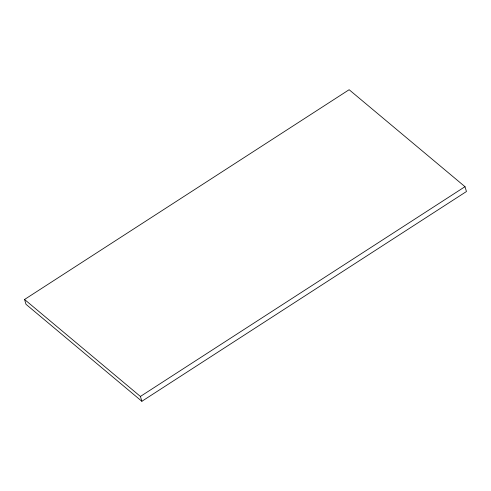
<?xml version="1.0" encoding="UTF-8"?>
<svg xmlns="http://www.w3.org/2000/svg" width="491" height="491" viewBox="0 0 491 491"><rect width="100%" height="100%" fill="white"/><g stroke="black" fill="none" stroke-linecap="round" stroke-linejoin="round"><path stroke-width="0.74" d="M24.55 299.479L349.132 89.718L464.989 186.684L466.45 191.521L141.868 401.282L26.011 304.316L24.55 299.479L140.408 396.446L141.868 401.282M140.408 396.446L464.989 186.684"/></g></svg>
